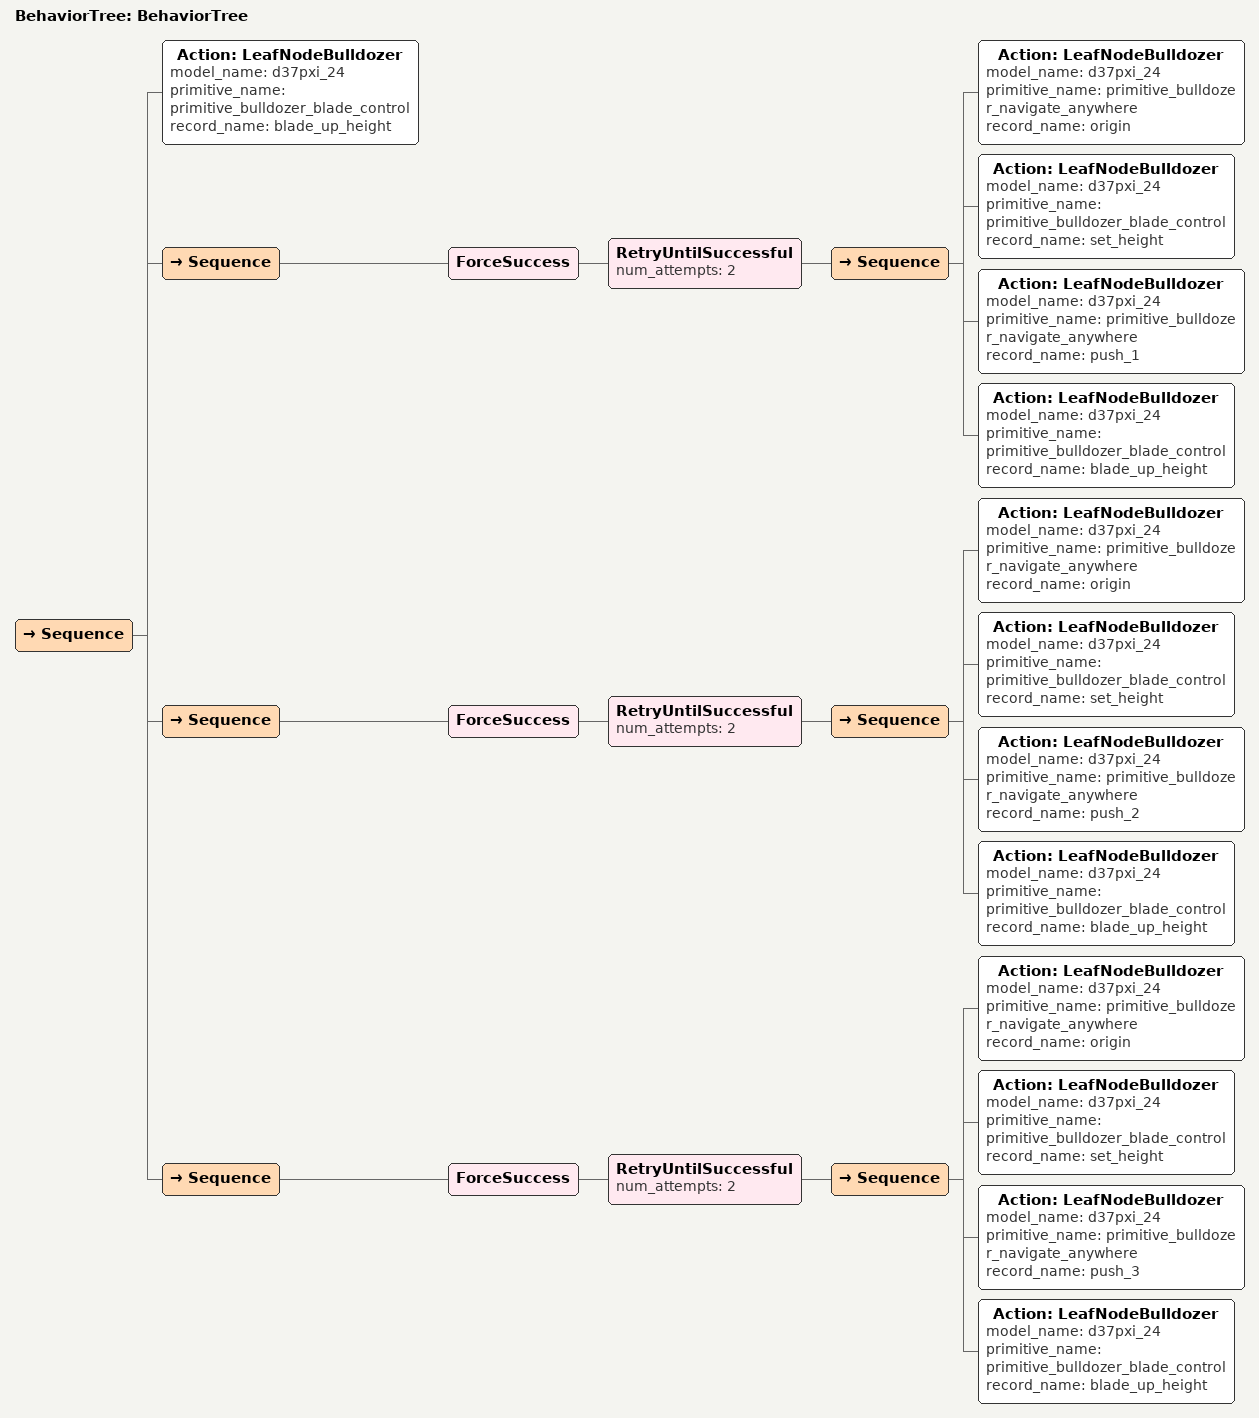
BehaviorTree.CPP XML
<?xml version="1.0"?>
<root main_tree_to_execute="BehaviorTree">
    <BehaviorTree ID="BehaviorTree">
        <Sequence>
            <Action ID="LeafNodeBulldozer" model_name="d37pxi_24" primitive_name="primitive_bulldozer_blade_control" record_name="blade_up_height"/>
            <Sequence>
                <ForceSuccess>
                    <RetryUntilSuccessful num_attempts="2">
                        <Sequence>
                            <Action ID="LeafNodeBulldozer" model_name="d37pxi_24" primitive_name="primitive_bulldozer_navigate_anywhere" record_name="origin"/>
                            <Action ID="LeafNodeBulldozer" model_name="d37pxi_24" primitive_name="primitive_bulldozer_blade_control" record_name="set_height"/>
                            <Action ID="LeafNodeBulldozer" model_name="d37pxi_24" primitive_name="primitive_bulldozer_navigate_anywhere" record_name="push_1"/>
                            <Action ID="LeafNodeBulldozer" model_name="d37pxi_24" primitive_name="primitive_bulldozer_blade_control" record_name="blade_up_height"/>
                        </Sequence>
                    </RetryUntilSuccessful>
                </ForceSuccess>
            </Sequence>
            <Sequence>
                <ForceSuccess>
                    <RetryUntilSuccessful num_attempts="2">
                        <Sequence>
                            <Action ID="LeafNodeBulldozer" model_name="d37pxi_24" primitive_name="primitive_bulldozer_navigate_anywhere" record_name="origin"/>
                            <Action ID="LeafNodeBulldozer" model_name="d37pxi_24" primitive_name="primitive_bulldozer_blade_control" record_name="set_height"/>
                            <Action ID="LeafNodeBulldozer" model_name="d37pxi_24" primitive_name="primitive_bulldozer_navigate_anywhere" record_name="push_2"/>
                            <Action ID="LeafNodeBulldozer" model_name="d37pxi_24" primitive_name="primitive_bulldozer_blade_control" record_name="blade_up_height"/>
                        </Sequence>
                    </RetryUntilSuccessful>
                </ForceSuccess>
            </Sequence>
            <Sequence>
                <ForceSuccess>
                    <RetryUntilSuccessful num_attempts="2">
                        <Sequence>
                            <Action ID="LeafNodeBulldozer" model_name="d37pxi_24" primitive_name="primitive_bulldozer_navigate_anywhere" record_name="origin"/>
                            <Action ID="LeafNodeBulldozer" model_name="d37pxi_24" primitive_name="primitive_bulldozer_blade_control" record_name="set_height"/>
                            <Action ID="LeafNodeBulldozer" model_name="d37pxi_24" primitive_name="primitive_bulldozer_navigate_anywhere" record_name="push_3"/>
                            <Action ID="LeafNodeBulldozer" model_name="d37pxi_24" primitive_name="primitive_bulldozer_blade_control" record_name="blade_up_height"/>
                        </Sequence>
                    </RetryUntilSuccessful>
                </ForceSuccess>
            </Sequence>
        </Sequence>
    </BehaviorTree>
</root>
